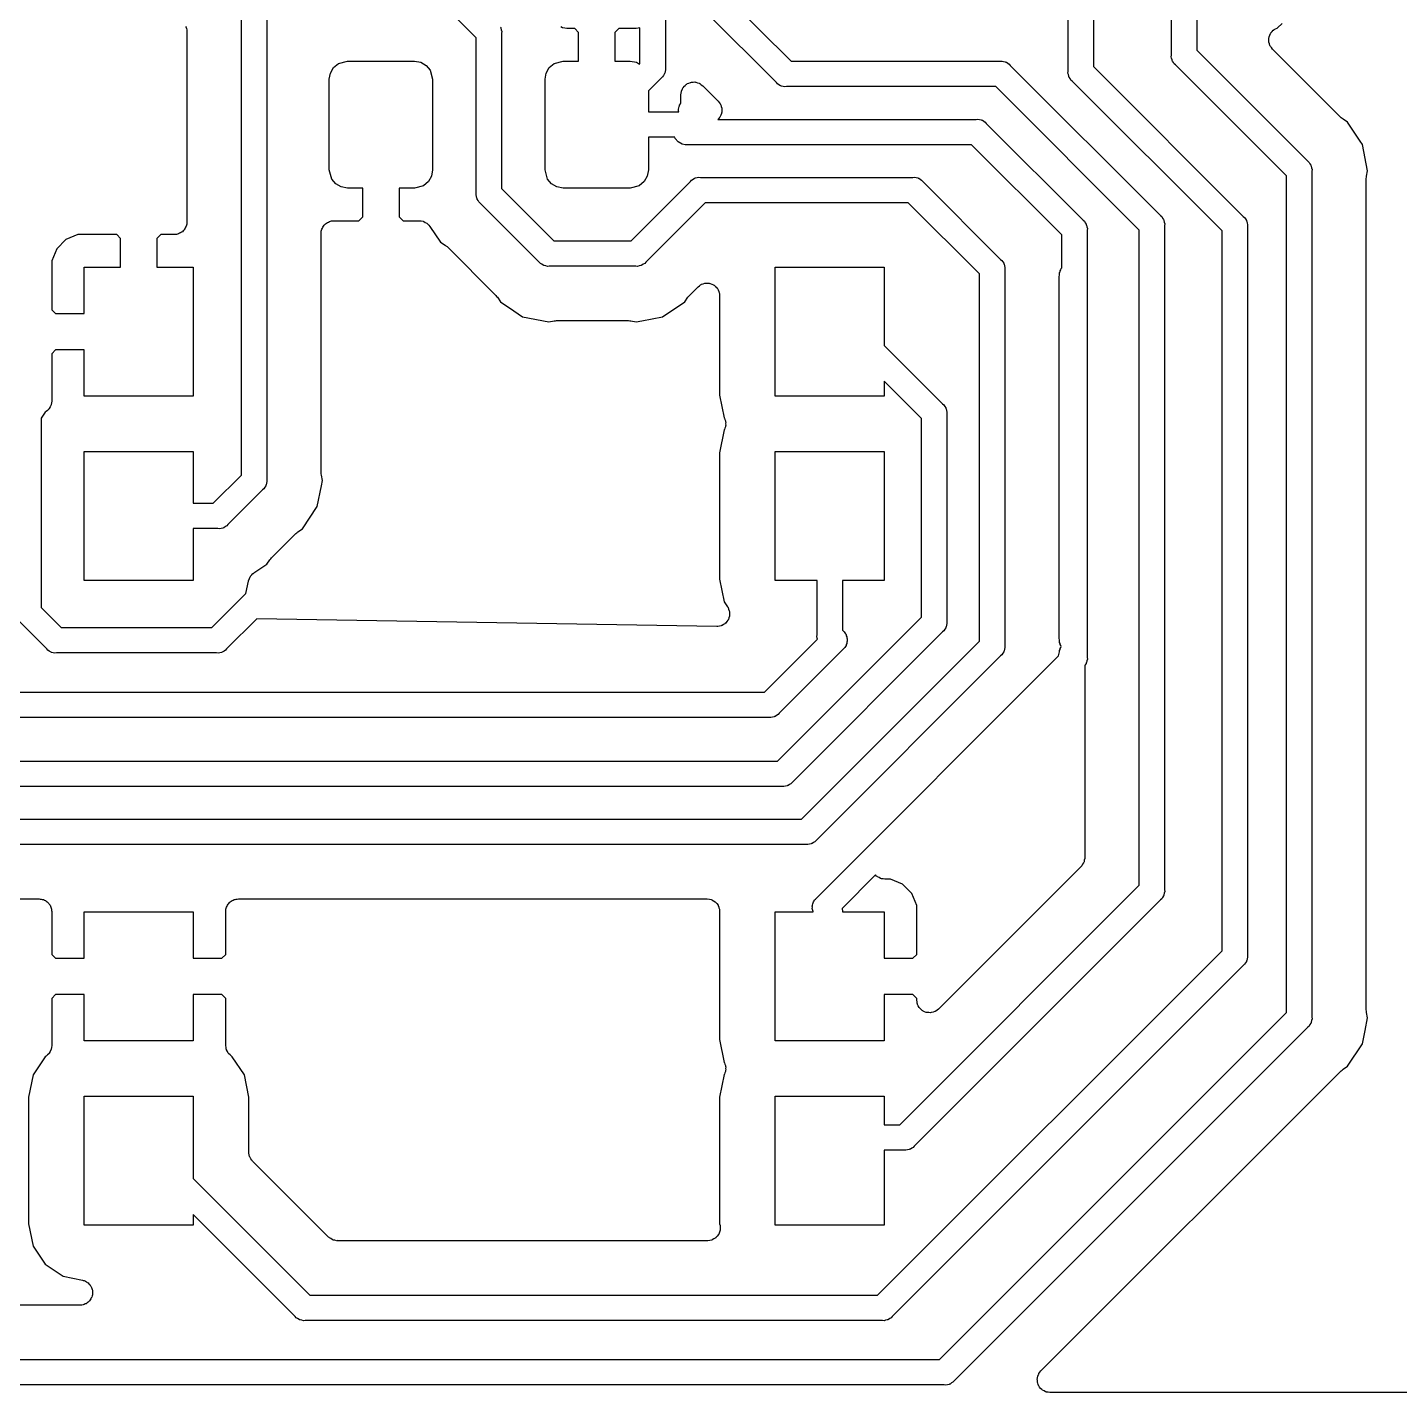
# Model space of a CAD drawing. Extents: x 82 to 161, y -171 to -33.
# Drawn here: x 113.27 to 132.19, y -171.28 to -152.46 of the extents above; entities that cross this region are included whole.
import ezdxf

# ---------------------------------------------------------------- set-up
doc = ezdxf.new("R2010")
doc.units = 0
doc.header["$MEASUREMENT"] = 0
doc.layers.add('BLACK', color=7, linetype='CONTINUOUS')

msp = doc.modelspace()

# ---------------------------------------------------------------- linework, layer by layer
at = {"layer": 'BLACK', "linetype": 'CONTINUOUS'}
for p, q in [((129.048, -152.837), (129.047, -149.805)), ((129.398, -149.741), (129.398, -152.772)), ((119.459, -152.599), (117.865, -151.005)), ((122.068, -150.994), (122.068, -153.018)), ((122.92, -152.042), (123.802, -152.923)), ((127.623, -153.062), (127.624, -152.12)), ((127.973, -152.005), (127.973, -152.997)), ((116.221, -157.719), (116.221, -152.281)), ((123.6, -153.217), (122.627, -152.244)), ((115.452, -152.445), (115.46, -152.458)), ((115.46, -152.458), (115.463, -152.473)), ((115.463, -152.473), (115.468, -152.488)), ((115.468, -152.488), (115.468, -152.503)), ((115.468, -152.503), (115.471, -152.518)), ((115.471, -152.518), (115.471, -155.139)), ((116.57, -152.345), (116.57, -158.697)), ((119.795, -152.452), (119.797, -152.459)), ((119.797, -152.459), (119.801, -152.466)), ((119.801, -152.466), (119.805, -152.489)), ((119.805, -152.489), (119.811, -152.512)), ((119.811, -152.512), (119.809, -152.535)), ((120.65, -152.461), (120.625, -152.447)), ((120.652, -152.462), (120.65, -152.461)), ((120.654, -152.463), (120.652, -152.462)), ((120.682, -152.467), (120.654, -152.463)), ((120.71, -152.472), (120.682, -152.467)), ((120.818, -152.472), (120.71, -152.472)), ((120.871, -152.526), (120.818, -152.472)), ((121.425, -152.472), (121.371, -152.526)), ((121.66, -152.472), (121.425, -152.472)), ((121.662, -152.472), (121.66, -152.472)), ((121.664, -152.472), (121.662, -152.472)), ((121.692, -152.466), (121.664, -152.472)), ((121.718, -152.462), (121.692, -152.466)), ((121.718, -152.953), (121.718, -152.462)), ((130.42, -152.53), (130.436, -152.513)), ((130.436, -152.513), (130.451, -152.496)), ((130.451, -152.496), (130.458, -152.492)), ((130.458, -152.492), (130.463, -152.487)), ((130.463, -152.487), (130.484, -152.477)), ((130.484, -152.477), (130.504, -152.466)), ((130.504, -152.466), (130.51, -152.464)), ((130.51, -152.464), (130.573, -152.401)), ((119.459, -154.742), (119.459, -152.599)), ((119.809, -152.535), (119.809, -154.677)), ((120.871, -152.922), (120.871, -152.526)), ((121.371, -152.526), (121.371, -152.922)), ((130.389, -152.645), (130.391, -152.622)), ((130.391, -152.653), (130.389, -152.645)), ((130.391, -152.6), (130.394, -152.592)), ((130.391, -152.622), (130.391, -152.6)), ((130.391, -152.66), (130.391, -152.653)), ((130.399, -152.682), (130.391, -152.66)), ((130.394, -152.592), (130.395, -152.585)), ((130.395, -152.585), (130.404, -152.564)), ((130.405, -152.704), (130.399, -152.682)), ((130.404, -152.564), (130.412, -152.542)), ((130.409, -152.71), (130.405, -152.704)), ((130.412, -152.718), (130.409, -152.71)), ((130.412, -152.542), (130.417, -152.537)), ((130.417, -152.537), (130.42, -152.53)), ((129.045, -152.86), (129.048, -152.837)), ((129.051, -152.882), (129.045, -152.86)), ((129.056, -152.905), (129.051, -152.882)), ((129.398, -152.772), (130.928, -154.303)), ((130.427, -152.735), (130.412, -152.718)), ((130.44, -152.754), (130.427, -152.735)), ((131.387, -153.701), (130.44, -152.754)), ((117.434, -153.172), (117.449, -153.086)), ((117.449, -153.086), (117.492, -153.011)), ((117.492, -153.011), (117.559, -152.955)), ((117.559, -152.955), (117.684, -152.922)), ((117.684, -152.922), (118.609, -152.922)), ((118.609, -152.922), (118.695, -152.937)), ((118.695, -152.937), (118.77, -152.98)), ((118.77, -152.98), (118.826, -153.047)), ((118.826, -153.047), (118.859, -153.172)), ((120.409, -153.172), (120.424, -153.086)), ((120.424, -153.086), (120.467, -153.011)), ((120.467, -153.011), (120.534, -152.955)), ((120.534, -152.955), (120.659, -152.922)), ((120.659, -152.922), (120.871, -152.922)), ((121.371, -152.922), (121.584, -152.922)), ((121.584, -152.922), (121.67, -152.937)), ((121.67, -152.937), (121.71, -152.961)), ((121.71, -152.961), (121.718, -152.953)), ((122.06, -153.086), (122.056, -153.093)), ((122.064, -153.064), (122.06, -153.086)), ((122.07, -153.041), (122.064, -153.064)), ((122.068, -153.018), (122.07, -153.041)), ((123.802, -152.923), (126.689, -152.923)), ((126.689, -152.923), (126.712, -152.921)), ((126.712, -152.921), (126.734, -152.927)), ((126.734, -152.927), (126.757, -152.932)), ((126.757, -152.932), (126.764, -152.935)), ((126.764, -152.935), (126.771, -152.937)), ((126.771, -152.937), (126.79, -152.951)), ((126.79, -152.951), (126.81, -152.962)), ((126.81, -152.962), (126.825, -152.98)), ((126.825, -152.98), (128.896, -155.051)), ((127.621, -153.085), (127.623, -153.062)), ((127.627, -153.107), (127.621, -153.085)), ((127.973, -152.997), (130.039, -155.063)), ((129.059, -152.912), (129.056, -152.905)), ((129.061, -152.92), (129.059, -152.912)), ((129.075, -152.939), (129.061, -152.92)), ((129.086, -152.959), (129.075, -152.939)), ((129.104, -152.974), (129.086, -152.959)), ((130.635, -154.504), (129.104, -152.974)), ((117.434, -154.422), (117.434, -153.172)), ((118.859, -153.172), (118.859, -154.422)), ((120.409, -154.422), (120.409, -153.172)), ((122.011, -153.155), (121.834, -153.332)), ((122.029, -153.14), (122.011, -153.155)), ((122.041, -153.12), (122.029, -153.14)), ((122.054, -153.101), (122.041, -153.12)), ((122.056, -153.093), (122.054, -153.101)), ((122.316, -153.283), (122.321, -153.278)), ((122.321, -153.278), (122.325, -153.271)), ((122.325, -153.271), (122.342, -153.256)), ((122.342, -153.256), (122.359, -153.24)), ((122.359, -153.24), (122.366, -153.237)), ((122.366, -153.237), (122.371, -153.232)), ((122.371, -153.232), (122.393, -153.224)), ((122.393, -153.224), (122.414, -153.215)), ((122.414, -153.215), (122.421, -153.214)), ((122.421, -153.214), (122.429, -153.211)), ((122.429, -153.211), (122.451, -153.211)), ((122.451, -153.211), (122.474, -153.209)), ((122.474, -153.209), (122.482, -153.211)), ((122.482, -153.211), (122.489, -153.211)), ((122.489, -153.211), (122.511, -153.219)), ((122.511, -153.219), (122.533, -153.225)), ((122.533, -153.225), (122.539, -153.229)), ((122.539, -153.229), (122.546, -153.232)), ((122.546, -153.232), (122.564, -153.247)), ((122.564, -153.247), (122.583, -153.26)), ((122.583, -153.26), (122.798, -153.475)), ((123.615, -153.235), (123.6, -153.217)), ((123.635, -153.246), (123.615, -153.235)), ((123.654, -153.26), (123.635, -153.246)), ((123.662, -153.262), (123.654, -153.26)), ((123.669, -153.265), (123.662, -153.262)), ((123.692, -153.27), (123.669, -153.265)), ((123.714, -153.276), (123.692, -153.27)), ((123.737, -153.273), (123.714, -153.276)), ((126.624, -153.273), (123.737, -153.273)), ((128.603, -155.253), (126.624, -153.273)), ((127.632, -153.13), (127.627, -153.107)), ((127.635, -153.137), (127.632, -153.13)), ((127.637, -153.144), (127.635, -153.137)), ((127.651, -153.163), (127.637, -153.144)), ((127.662, -153.184), (127.651, -153.163)), ((127.68, -153.198), (127.662, -153.184)), ((129.746, -155.264), (127.68, -153.198)), ((121.834, -153.332), (121.834, -153.622)), ((122.284, -153.384), (122.288, -153.361)), ((122.284, -153.497), (122.284, -153.384)), ((122.288, -153.361), (122.29, -153.338)), ((122.29, -153.338), (122.293, -153.331)), ((122.293, -153.331), (122.295, -153.324)), ((122.295, -153.324), (122.306, -153.304)), ((122.306, -153.304), (122.316, -153.283)), ((121.834, -153.622), (122.252, -153.622)), ((122.249, -153.586), (122.255, -153.566)), ((122.25, -153.595), (122.249, -153.586)), ((122.249, -153.605), (122.25, -153.595)), ((122.252, -153.622), (122.249, -153.605)), ((122.255, -153.566), (122.258, -153.545)), ((122.258, -153.545), (122.263, -153.536)), ((122.263, -153.536), (122.265, -153.527)), ((122.265, -153.527), (122.277, -153.51)), ((122.277, -153.51), (122.284, -153.497)), ((122.798, -153.475), (122.811, -153.494)), ((122.811, -153.494), (122.825, -153.511)), ((122.825, -153.511), (122.828, -153.518)), ((122.828, -153.518), (122.832, -153.525)), ((122.832, -153.525), (122.838, -153.547)), ((122.843, -153.644), (122.833, -153.665)), ((122.838, -153.547), (122.846, -153.568)), ((122.844, -153.636), (122.843, -153.644)), ((122.846, -153.629), (122.844, -153.636)), ((122.846, -153.568), (122.846, -153.576)), ((122.846, -153.576), (122.848, -153.583)), ((122.848, -153.583), (122.846, -153.606)), ((122.846, -153.606), (122.846, -153.629)), ((122.801, -153.715), (122.794, -153.724)), ((122.794, -153.724), (126.357, -153.724)), ((122.817, -153.699), (122.801, -153.715)), ((122.82, -153.692), (122.817, -153.699)), ((122.825, -153.686), (122.82, -153.692)), ((122.833, -153.665), (122.825, -153.686)), ((126.357, -153.724), (126.38, -153.721)), ((126.38, -153.721), (126.403, -153.727)), ((126.403, -153.727), (126.426, -153.732)), ((126.426, -153.732), (126.432, -153.735)), ((126.432, -153.735), (126.44, -153.737)), ((126.44, -153.737), (126.459, -153.751)), ((126.459, -153.751), (126.479, -153.762)), ((126.479, -153.762), (126.494, -153.78)), ((126.494, -153.78), (127.829, -155.115)), ((131.402, -153.711), (131.387, -153.701)), ((131.414, -153.723), (131.402, -153.711)), ((131.477, -153.765), (131.414, -153.723)), ((131.65, -154.024), (131.477, -153.765)), ((122.199, -153.972), (121.834, -153.972)), ((121.834, -153.972), (121.834, -154.422)), ((122.205, -153.987), (122.199, -153.972)), ((122.244, -154.035), (122.205, -153.987)), ((122.298, -154.065), (122.244, -154.035)), ((131.681, -154.071), (131.65, -154.024)), ((122.343, -154.074), (122.298, -154.065)), ((122.532, -154.074), (122.343, -154.074)), ((122.54, -154.076), (122.532, -154.074)), ((122.563, -154.074), (122.54, -154.076)), ((126.292, -154.074), (122.563, -154.074)), ((127.536, -155.317), (126.292, -154.074)), ((131.753, -154.432), (131.681, -154.071)), ((130.928, -154.303), (130.946, -154.318)), ((130.946, -154.318), (130.958, -154.338)), ((130.958, -154.338), (130.971, -154.357)), ((130.971, -154.357), (130.973, -154.364)), ((130.973, -154.364), (130.977, -154.371)), ((130.977, -154.371), (130.981, -154.394)), ((130.981, -154.394), (130.987, -154.417)), ((117.467, -154.547), (117.434, -154.422)), ((117.523, -154.614), (117.467, -154.547)), ((118.801, -154.583), (118.734, -154.639)), ((118.844, -154.508), (118.801, -154.583)), ((118.859, -154.422), (118.844, -154.508)), ((120.442, -154.547), (120.409, -154.422)), ((120.498, -154.614), (120.442, -154.547)), ((121.596, -155.4), (122.416, -154.58)), ((121.776, -154.583), (121.709, -154.639)), ((121.819, -154.508), (121.776, -154.583)), ((121.834, -154.422), (121.819, -154.508)), ((122.416, -154.58), (122.431, -154.562)), ((122.431, -154.562), (122.451, -154.551)), ((122.451, -154.551), (122.47, -154.537)), ((122.47, -154.537), (122.477, -154.535)), ((122.477, -154.535), (122.484, -154.532)), ((122.484, -154.532), (122.507, -154.528)), ((122.507, -154.528), (122.529, -154.522)), ((122.529, -154.522), (122.553, -154.524)), ((122.553, -154.524), (125.481, -154.524)), ((125.481, -154.524), (125.504, -154.522)), ((125.504, -154.522), (125.526, -154.528)), ((125.526, -154.528), (125.549, -154.532)), ((125.549, -154.532), (125.556, -154.535)), ((125.556, -154.535), (125.564, -154.537)), ((125.564, -154.537), (125.583, -154.551)), ((125.583, -154.551), (125.603, -154.562)), ((125.603, -154.562), (125.618, -154.58)), ((125.618, -154.58), (126.692, -155.655)), ((130.635, -166.044), (130.635, -154.504)), ((130.987, -154.417), (130.985, -154.44)), ((130.985, -154.44), (130.985, -166.108)), ((131.735, -154.54), (131.738, -154.523)), ((131.735, -166.008), (131.735, -154.54)), ((131.738, -154.506), (131.753, -154.432)), ((131.738, -154.523), (131.738, -154.506)), ((117.598, -154.657), (117.523, -154.614)), ((117.684, -154.672), (117.598, -154.657)), ((117.896, -154.672), (117.684, -154.672)), ((117.896, -155.068), (117.896, -154.672)), ((118.609, -154.672), (118.396, -154.672)), ((118.396, -154.672), (118.396, -155.068)), ((118.734, -154.639), (118.609, -154.672)), ((119.457, -154.765), (119.459, -154.742)), ((119.463, -154.787), (119.457, -154.765)), ((119.467, -154.81), (119.463, -154.787)), ((119.809, -154.677), (120.532, -155.4)), ((120.573, -154.657), (120.498, -154.614)), ((120.659, -154.672), (120.573, -154.657)), ((121.584, -154.672), (120.659, -154.672)), ((121.709, -154.639), (121.584, -154.672)), ((119.471, -154.817), (119.467, -154.81)), ((119.473, -154.825), (119.471, -154.817)), ((119.486, -154.844), (119.473, -154.825)), ((119.498, -154.864), (119.486, -154.844)), ((119.516, -154.879), (119.498, -154.864)), ((120.33, -155.693), (119.516, -154.879)), ((122.617, -154.874), (121.798, -155.693)), ((125.416, -154.874), (122.617, -154.874)), ((126.399, -155.856), (125.416, -154.874)), ((115.468, -155.17), (115.463, -155.184)), ((115.471, -155.139), (115.468, -155.155)), ((115.468, -155.155), (115.468, -155.17)), ((117.373, -155.175), (117.383, -155.163)), ((117.383, -155.163), (117.396, -155.155)), ((117.396, -155.155), (117.408, -155.145)), ((117.408, -155.145), (117.422, -155.14)), ((117.422, -155.14), (117.436, -155.133)), ((117.436, -155.133), (117.451, -155.13)), ((117.451, -155.13), (117.465, -155.125)), ((117.465, -155.125), (117.48, -155.125)), ((117.48, -155.125), (117.495, -155.122)), ((117.495, -155.122), (117.843, -155.122)), ((117.843, -155.122), (117.896, -155.068)), ((118.396, -155.068), (118.45, -155.122)), ((118.45, -155.122), (118.677, -155.122)), ((118.677, -155.122), (118.701, -155.126)), ((118.701, -155.126), (118.726, -155.129)), ((118.726, -155.129), (118.731, -155.132)), ((118.731, -155.132), (118.737, -155.133)), ((118.737, -155.133), (118.758, -155.145)), ((118.758, -155.145), (118.78, -155.156)), ((118.78, -155.156), (118.784, -155.16)), ((118.784, -155.16), (118.789, -155.163)), ((118.789, -155.163), (118.805, -155.182)), ((127.829, -155.115), (127.847, -155.13)), ((127.847, -155.13), (127.859, -155.151)), ((127.859, -155.151), (127.872, -155.17)), ((127.872, -155.17), (127.874, -155.177)), ((128.896, -155.051), (128.914, -155.066)), ((128.914, -155.066), (128.926, -155.086)), ((128.926, -155.086), (128.939, -155.105)), ((128.939, -155.105), (128.941, -155.113)), ((128.941, -155.113), (128.945, -155.119)), ((128.945, -155.119), (128.949, -155.142)), ((128.949, -155.142), (128.955, -155.165)), ((128.955, -155.165), (128.953, -155.188)), ((130.039, -155.063), (130.057, -155.078)), ((130.057, -155.078), (130.069, -155.098)), ((130.069, -155.098), (130.082, -155.117)), ((130.082, -155.117), (130.084, -155.124)), ((130.084, -155.124), (130.088, -155.131)), ((130.088, -155.131), (130.092, -155.154)), ((130.092, -155.154), (130.098, -155.176)), ((113.966, -155.314), (113.801, -155.383)), ((114.502, -155.314), (113.966, -155.314)), ((114.555, -155.368), (114.502, -155.314)), ((115.109, -155.314), (115.055, -155.368)), ((115.296, -155.314), (115.109, -155.314)), ((115.311, -155.312), (115.296, -155.314)), ((115.326, -155.312), (115.311, -155.312)), ((115.34, -155.307), (115.326, -155.312)), ((115.355, -155.304), (115.34, -155.307)), ((115.369, -155.296), (115.355, -155.304)), ((115.383, -155.291), (115.369, -155.296)), ((115.395, -155.281), (115.383, -155.291)), ((115.408, -155.274), (115.395, -155.281)), ((115.418, -155.262), (115.408, -155.274)), ((115.43, -155.252), (115.418, -155.262)), ((115.437, -155.239), (115.43, -155.252)), ((115.447, -155.227), (115.437, -155.239)), ((115.452, -155.213), (115.447, -155.227)), ((115.46, -155.199), (115.452, -155.213)), ((115.463, -155.184), (115.46, -155.199)), ((117.32, -155.297), (117.323, -155.282)), ((117.32, -158.596), (117.32, -155.297)), ((117.323, -155.267), (117.328, -155.252)), ((117.323, -155.282), (117.323, -155.267)), ((117.328, -155.252), (117.331, -155.237)), ((117.331, -155.237), (117.339, -155.224)), ((117.339, -155.224), (117.344, -155.209)), ((117.344, -155.209), (117.354, -155.198)), ((117.354, -155.198), (117.361, -155.185)), ((117.361, -155.185), (117.373, -155.175)), ((118.805, -155.182), (118.822, -155.2)), ((118.822, -155.2), (118.967, -155.416)), ((127.536, -155.773), (127.536, -155.317)), ((127.874, -155.177), (127.878, -155.184)), ((127.878, -155.184), (127.882, -155.207)), ((127.882, -155.207), (127.888, -155.229)), ((127.888, -155.229), (127.886, -155.252)), ((127.886, -155.252), (127.886, -161.145)), ((128.603, -164.289), (128.603, -155.253)), ((128.953, -155.188), (128.953, -164.353)), ((129.746, -165.192), (129.746, -155.264)), ((130.098, -155.176), (130.096, -155.199)), ((130.096, -155.199), (130.096, -165.256)), ((113.674, -155.51), (113.605, -155.675)), ((113.801, -155.383), (113.674, -155.51)), ((114.555, -155.764), (114.555, -155.368)), ((115.055, -155.368), (115.055, -155.764)), ((118.967, -155.416), (119.03, -155.458)), ((119.03, -155.458), (119.042, -155.47)), ((119.042, -155.47), (119.057, -155.48)), ((119.057, -155.48), (119.729, -156.152)), ((120.532, -155.4), (121.596, -155.4)), ((113.605, -155.675), (113.605, -156.351)), ((120.345, -155.711), (120.33, -155.693)), ((120.365, -155.723), (120.345, -155.711)), ((120.384, -155.736), (120.365, -155.723)), ((120.392, -155.738), (120.384, -155.736)), ((120.399, -155.742), (120.392, -155.738)), ((121.736, -155.738), (121.729, -155.742)), ((121.744, -155.736), (121.736, -155.738)), ((121.763, -155.723), (121.744, -155.736)), ((121.783, -155.711), (121.763, -155.723)), ((121.798, -155.693), (121.783, -155.711)), ((126.692, -155.655), (126.71, -155.67)), ((126.71, -155.67), (126.722, -155.69)), ((126.722, -155.69), (126.735, -155.709)), ((126.735, -155.709), (126.737, -155.716)), ((126.737, -155.716), (126.741, -155.723)), ((126.741, -155.723), (126.745, -155.746)), ((114.055, -156.404), (114.055, -155.764)), ((114.055, -155.764), (114.555, -155.764)), ((115.055, -155.764), (115.555, -155.764)), ((115.555, -155.764), (115.555, -157.544)), ((120.422, -155.746), (120.399, -155.742)), ((120.444, -155.752), (120.422, -155.746)), ((120.467, -155.75), (120.444, -155.752)), ((121.661, -155.75), (120.467, -155.75)), ((121.684, -155.752), (121.661, -155.75)), ((121.706, -155.746), (121.684, -155.752)), ((121.729, -155.742), (121.706, -155.746)), ((123.585, -157.544), (123.585, -155.764)), ((123.585, -155.764), (125.085, -155.764)), ((125.085, -155.764), (125.085, -156.842)), ((126.399, -160.922), (126.399, -155.856)), ((126.745, -155.746), (126.751, -155.769)), ((126.751, -155.769), (126.749, -155.792)), ((126.749, -155.792), (126.749, -160.987)), ((127.499, -155.892), (127.502, -155.875)), ((127.499, -160.886), (127.499, -155.892)), ((127.502, -155.858), (127.506, -155.838)), ((127.502, -155.875), (127.502, -155.858)), ((127.506, -155.838), (127.511, -155.826)), ((127.511, -155.826), (127.514, -155.812)), ((127.514, -155.812), (127.522, -155.798)), ((127.522, -155.798), (127.528, -155.782)), ((127.528, -155.782), (127.536, -155.773)), ((122.399, -156.152), (122.519, -156.033)), ((122.519, -156.033), (122.537, -156.02)), ((122.537, -156.02), (122.555, -156.005)), ((122.555, -156.005), (122.562, -156.003)), ((122.562, -156.003), (122.568, -155.998)), ((122.568, -155.998), (122.591, -155.992)), ((122.591, -155.992), (122.612, -155.984)), ((122.612, -155.984), (122.62, -155.984)), ((122.62, -155.984), (122.627, -155.982)), ((122.627, -155.982), (122.65, -155.984)), ((122.65, -155.984), (122.673, -155.984)), ((122.673, -155.984), (122.68, -155.987)), ((122.68, -155.987), (122.688, -155.988)), ((122.688, -155.988), (122.708, -155.997)), ((122.708, -155.997), (122.73, -156.005)), ((122.73, -156.005), (122.736, -156.01)), ((122.736, -156.01), (122.743, -156.013)), ((122.743, -156.013), (122.759, -156.03)), ((122.759, -156.03), (122.776, -156.044)), ((122.776, -156.044), (122.78, -156.051)), ((122.78, -156.051), (122.786, -156.056)), ((122.786, -156.056), (122.795, -156.077)), ((122.795, -156.077), (122.807, -156.097)), ((122.807, -156.097), (122.808, -156.104)), ((122.808, -156.104), (122.811, -156.111)), ((122.811, -156.111), (122.813, -156.134)), ((119.729, -156.152), (119.739, -156.167)), ((119.739, -156.167), (119.751, -156.179)), ((119.751, -156.179), (119.793, -156.242)), ((119.793, -156.242), (119.979, -156.367)), ((122.029, -156.446), (122.335, -156.242)), ((122.335, -156.242), (122.377, -156.179)), ((122.377, -156.179), (122.389, -156.167)), ((122.389, -156.167), (122.399, -156.152)), ((122.813, -156.134), (122.817, -156.157)), ((122.817, -156.157), (122.817, -157.527)), ((113.605, -156.351), (113.659, -156.404)), ((113.659, -156.404), (114.055, -156.404)), ((119.979, -156.367), (119.979, -156.367)), ((119.979, -156.367), (120.099, -156.446)), ((120.099, -156.446), (120.459, -156.518)), ((121.743, -156.503), (122.029, -156.446)), ((120.459, -156.518), (120.534, -156.503)), ((120.534, -156.503), (120.551, -156.503)), ((120.551, -156.503), (120.568, -156.5)), ((120.568, -156.5), (121.56, -156.5)), ((121.56, -156.5), (121.577, -156.503)), ((121.577, -156.503), (121.594, -156.503)), ((121.594, -156.503), (121.668, -156.518)), ((121.668, -156.518), (121.743, -156.503)), ((125.085, -156.842), (125.892, -157.649)), ((113.659, -156.904), (113.605, -156.958)), ((113.605, -156.958), (113.605, -157.61)), ((114.055, -156.904), (113.659, -156.904)), ((114.055, -157.544), (114.055, -156.904)), ((125.599, -157.85), (125.085, -157.337)), ((125.085, -157.337), (125.085, -157.544)), ((113.605, -157.61), (113.601, -157.634)), ((115.555, -157.544), (114.055, -157.544)), ((122.817, -157.527), (122.88, -157.842)), ((125.085, -157.544), (123.585, -157.544)), ((113.515, -157.764), (113.459, -157.847)), ((113.528, -157.755), (113.515, -157.764)), ((113.546, -157.738), (113.528, -157.755)), ((113.565, -157.722), (113.546, -157.738)), ((113.567, -157.717), (113.565, -157.722)), ((113.572, -157.713), (113.567, -157.717)), ((113.583, -157.691), (113.572, -157.713)), ((113.595, -157.669), (113.583, -157.691)), ((113.596, -157.664), (113.595, -157.669)), ((113.599, -157.659), (113.596, -157.664)), ((113.601, -157.634), (113.599, -157.659)), ((116.221, -157.958), (116.221, -157.719)), ((116.221, -157.719), (116.221, -157.719)), ((125.892, -157.649), (125.91, -157.664)), ((125.91, -157.664), (125.922, -157.684)), ((125.922, -157.684), (125.935, -157.703)), ((125.935, -157.703), (125.937, -157.71)), ((125.937, -157.71), (125.941, -157.717)), ((125.941, -157.717), (125.945, -157.74)), ((125.945, -157.74), (125.951, -157.763)), ((125.951, -157.763), (125.949, -157.786)), ((125.949, -157.786), (125.949, -160.655)), ((113.459, -157.847), (113.459, -160.456)), ((116.221, -158.632), (116.221, -157.958)), ((116.221, -157.958), (116.221, -157.958)), ((122.88, -158.007), (122.817, -158.322)), ((122.88, -157.842), (122.884, -157.847)), ((122.884, -158.002), (122.88, -158.007)), ((122.884, -157.847), (122.889, -157.865)), ((122.889, -157.984), (122.884, -158.002)), ((122.889, -157.865), (122.897, -157.883)), ((122.897, -157.966), (122.889, -157.984)), ((122.897, -157.883), (122.898, -157.894)), ((122.898, -157.955), (122.897, -157.966)), ((122.898, -157.894), (122.901, -157.905)), ((122.901, -157.944), (122.898, -157.955)), ((122.901, -157.905), (122.9, -157.924)), ((122.9, -157.924), (122.901, -157.944)), ((125.599, -160.59), (125.599, -157.85)), ((114.055, -160.084), (114.055, -158.304)), ((114.055, -158.304), (115.555, -158.304)), ((115.555, -158.304), (115.555, -159.019)), ((122.817, -158.322), (122.817, -160.067)), ((123.585, -160.084), (123.585, -158.304)), ((123.585, -158.304), (125.085, -158.304)), ((125.085, -158.304), (125.085, -160.084)), ((115.833, -159.019), (116.221, -158.632)), ((116.562, -158.765), (116.559, -158.772)), ((116.567, -158.742), (116.562, -158.765)), ((116.573, -158.72), (116.567, -158.742)), ((116.57, -158.697), (116.573, -158.72)), ((117.323, -158.613), (117.32, -158.596)), ((117.324, -158.63), (117.323, -158.613)), ((117.339, -158.705), (117.324, -158.63)), ((117.324, -158.779), (117.339, -158.705)), ((116.514, -158.834), (116.035, -159.313)), ((116.532, -158.819), (116.514, -158.834)), ((116.543, -158.799), (116.532, -158.819)), ((116.557, -158.78), (116.543, -158.799)), ((116.559, -158.772), (116.557, -158.78)), ((117.267, -159.065), (117.324, -158.779)), ((117.324, -158.779), (117.324, -158.779)), ((115.555, -159.019), (115.833, -159.019)), ((117.062, -159.371), (117.267, -159.065)), ((116.02, -159.331), (116, -159.342)), ((116.035, -159.313), (116.02, -159.331)), ((115.898, -159.369), (115.555, -159.369)), ((115.555, -159.369), (115.555, -160.084)), ((115.921, -159.372), (115.898, -159.369)), ((115.943, -159.366), (115.921, -159.372)), ((115.966, -159.361), (115.943, -159.366)), ((115.973, -159.358), (115.966, -159.361)), ((115.981, -159.356), (115.973, -159.358)), ((116, -159.342), (115.981, -159.356)), ((116.636, -159.772), (116.973, -159.435)), ((116.973, -159.435), (116.987, -159.425)), ((116.987, -159.425), (116.999, -159.413)), ((116.999, -159.413), (117.062, -159.371)), ((116.393, -159.981), (116.572, -159.861)), ((116.572, -159.861), (116.614, -159.798)), ((116.614, -159.798), (116.626, -159.786)), ((116.626, -159.786), (116.636, -159.772)), ((115.555, -160.084), (114.055, -160.084)), ((116.319, -160.093), (116.321, -160.085)), ((116.321, -160.085), (116.322, -160.078)), ((116.322, -160.078), (116.332, -160.057)), ((116.332, -160.057), (116.341, -160.036)), ((116.341, -160.036), (116.346, -160.03)), ((116.346, -160.03), (116.349, -160.023)), ((116.349, -160.023), (116.366, -160.007)), ((116.366, -160.007), (116.381, -159.99)), ((116.381, -159.99), (116.387, -159.987)), ((116.387, -159.987), (116.393, -159.981)), ((122.817, -160.067), (122.879, -160.377)), ((124.161, -160.084), (123.585, -160.084)), ((124.161, -160.835), (124.161, -160.084)), ((125.085, -160.084), (124.51, -160.084)), ((124.51, -160.084), (124.51, -160.771)), ((115.815, -160.734), (116.284, -160.265)), ((116.284, -160.265), (116.319, -160.093)), ((113.459, -160.456), (113.737, -160.734)), ((122.879, -160.377), (122.926, -160.447)), ((122.926, -160.447), (122.929, -160.454)), ((122.929, -160.454), (122.933, -160.459)), ((122.933, -160.459), (122.941, -160.481)), ((113.536, -161.027), (113.166, -160.657)), ((116.432, -160.612), (116.017, -161.027)), ((122.777, -160.719), (116.432, -160.612)), ((122.915, -160.652), (122.901, -160.671)), ((122.93, -160.634), (122.915, -160.652)), ((122.933, -160.627), (122.93, -160.634)), ((122.937, -160.622), (122.933, -160.627)), ((122.944, -160.599), (122.937, -160.622)), ((122.941, -160.481), (122.95, -160.503)), ((122.952, -160.577), (122.944, -160.599)), ((122.95, -160.503), (122.951, -160.51)), ((122.951, -160.51), (122.953, -160.517)), ((122.954, -160.563), (122.952, -160.57)), ((122.952, -160.57), (122.952, -160.577)), ((122.953, -160.517), (122.953, -160.54)), ((122.953, -160.54), (122.954, -160.563)), ((123.614, -162.576), (125.599, -160.59)), ((125.949, -160.655), (125.951, -160.678)), ((113.737, -160.734), (115.815, -160.734)), ((122.784, -160.718), (122.777, -160.719)), ((122.792, -160.719), (122.784, -160.718)), ((122.814, -160.713), (122.792, -160.719)), ((122.837, -160.71), (122.814, -160.713)), ((122.844, -160.706), (122.837, -160.71)), ((122.851, -160.704), (122.844, -160.706)), ((122.87, -160.691), (122.851, -160.704)), ((122.89, -160.68), (122.87, -160.691)), ((122.895, -160.675), (122.89, -160.68)), ((122.901, -160.671), (122.895, -160.675)), ((125.892, -160.792), (123.816, -162.869)), ((124.158, -160.858), (124.161, -160.835)), ((124.51, -160.771), (124.534, -160.794)), ((124.534, -160.794), (124.534, -160.794)), ((124.534, -160.794), (124.545, -160.805)), ((124.545, -160.805), (124.551, -160.819)), ((124.551, -160.819), (124.56, -160.831)), ((124.56, -160.831), (124.564, -160.846)), ((124.564, -160.846), (124.571, -160.861)), ((125.91, -160.777), (125.892, -160.792)), ((125.922, -160.757), (125.91, -160.777)), ((125.935, -160.738), (125.922, -160.757)), ((125.937, -160.73), (125.935, -160.738)), ((125.941, -160.724), (125.937, -160.73)), ((125.945, -160.701), (125.941, -160.724)), ((125.951, -160.678), (125.945, -160.701)), ((113.551, -161.045), (113.536, -161.027)), ((116.017, -161.027), (116.002, -161.045)), ((123.435, -161.623), (124.166, -160.892)), ((124.534, -161.019), (123.637, -161.916)), ((123.945, -163.376), (126.399, -160.922)), ((124.164, -160.881), (124.158, -160.858)), ((124.166, -160.892), (124.164, -160.881)), ((124.545, -161.008), (124.534, -161.019)), ((124.534, -161.019), (124.534, -161.019)), ((124.551, -160.994), (124.545, -161.008)), ((124.56, -160.982), (124.551, -160.994)), ((124.564, -160.967), (124.56, -160.982)), ((124.571, -160.952), (124.564, -160.967)), ((124.571, -160.861), (124.572, -160.876)), ((124.572, -160.937), (124.571, -160.952)), ((124.572, -160.876), (124.576, -160.891)), ((124.576, -160.922), (124.572, -160.937)), ((124.576, -160.891), (124.575, -160.907)), ((124.575, -160.907), (124.576, -160.922)), ((126.745, -161.032), (126.741, -161.055)), ((126.751, -161.01), (126.745, -161.032)), ((126.749, -160.987), (126.751, -161.01)), ((127.502, -160.903), (127.499, -160.886)), ((127.502, -160.92), (127.502, -160.903)), ((127.506, -160.94), (127.502, -160.92)), ((127.511, -160.953), (127.506, -160.94)), ((127.506, -161.048), (127.511, -161.036)), ((127.514, -160.966), (127.511, -160.953)), ((127.511, -161.036), (127.514, -161.023)), ((127.522, -160.981), (127.514, -160.966)), ((127.514, -161.023), (127.522, -161.008)), ((127.527, -160.994), (127.522, -160.981)), ((127.522, -161.008), (127.527, -160.994)), ((113.571, -161.057), (113.551, -161.045)), ((113.59, -161.07), (113.571, -161.057)), ((113.597, -161.072), (113.59, -161.07)), ((113.604, -161.076), (113.597, -161.072)), ((113.627, -161.08), (113.604, -161.076)), ((113.65, -161.086), (113.627, -161.08)), ((113.673, -161.084), (113.65, -161.086)), ((115.88, -161.084), (113.673, -161.084)), ((115.903, -161.086), (115.88, -161.084)), ((115.925, -161.08), (115.903, -161.086)), ((115.948, -161.076), (115.925, -161.08)), ((115.955, -161.072), (115.948, -161.076)), ((115.963, -161.07), (115.955, -161.072)), ((115.982, -161.057), (115.963, -161.07)), ((116.002, -161.045), (115.982, -161.057)), ((124.137, -164.479), (127.491, -161.125)), ((126.692, -161.123), (124.147, -163.669)), ((126.71, -161.108), (126.692, -161.123)), ((126.722, -161.088), (126.71, -161.108)), ((126.735, -161.069), (126.722, -161.088)), ((126.737, -161.062), (126.735, -161.069)), ((126.741, -161.055), (126.737, -161.062)), ((127.491, -161.125), (127.502, -161.068)), ((127.502, -161.068), (127.506, -161.048)), ((127.502, -161.068), (127.502, -161.068)), ((127.502, -161.068), (127.502, -161.068)), ((127.872, -161.228), (127.859, -161.247)), ((127.874, -161.221), (127.872, -161.228)), ((127.878, -161.214), (127.874, -161.221)), ((127.882, -161.191), (127.878, -161.214)), ((127.888, -161.168), (127.882, -161.191)), ((127.886, -161.145), (127.888, -161.168)), ((127.859, -161.247), (127.853, -161.257)), ((127.853, -161.257), (127.853, -163.905)), ((107.87, -161.623), (123.435, -161.623)), ((123.5, -161.973), (107.806, -161.973)), ((123.523, -161.975), (123.5, -161.973)), ((123.545, -161.969), (123.523, -161.975)), ((123.568, -161.965), (123.545, -161.969)), ((123.575, -161.961), (123.568, -161.965)), ((123.583, -161.959), (123.575, -161.961)), ((123.602, -161.946), (123.583, -161.959)), ((123.622, -161.934), (123.602, -161.946)), ((123.637, -161.916), (123.622, -161.934)), ((106.323, -162.576), (123.614, -162.576)), ((123.679, -162.925), (106.258, -162.925)), ((123.702, -162.928), (123.679, -162.925)), ((123.724, -162.922), (123.702, -162.928)), ((123.747, -162.917), (123.724, -162.922)), ((123.754, -162.914), (123.747, -162.917)), ((123.761, -162.912), (123.754, -162.914)), ((123.78, -162.898), (123.761, -162.912)), ((123.801, -162.887), (123.78, -162.898)), ((123.816, -162.869), (123.801, -162.887)), ((104.123, -163.376), (123.945, -163.376)), ((124.132, -163.687), (124.112, -163.698)), ((124.147, -163.669), (124.132, -163.687)), ((124.01, -163.726), (104.058, -163.726)), ((124.033, -163.728), (124.01, -163.726)), ((124.056, -163.722), (124.033, -163.728)), ((124.079, -163.717), (124.056, -163.722)), ((124.085, -163.714), (124.079, -163.717)), ((124.093, -163.712), (124.085, -163.714)), ((124.112, -163.698), (124.093, -163.712)), ((127.802, -164.029), (125.834, -165.997)), ((127.806, -164.023), (127.802, -164.029)), ((127.812, -164.018), (127.806, -164.023)), ((127.823, -163.998), (127.812, -164.018)), ((127.837, -163.979), (127.823, -163.998)), ((127.839, -163.972), (127.837, -163.979)), ((127.842, -163.965), (127.839, -163.972)), ((127.846, -163.943), (127.842, -163.965)), ((127.852, -163.921), (127.846, -163.943)), ((127.853, -163.905), (127.852, -163.913)), ((127.852, -163.913), (127.852, -163.921)), ((124.966, -164.145), (124.505, -164.607)), ((124.967, -164.146), (124.966, -164.145)), ((124.982, -164.164), (124.967, -164.146)), ((124.989, -164.167), (124.982, -164.164)), ((124.994, -164.173), (124.989, -164.167)), ((125.015, -164.183), (124.994, -164.173)), ((125.035, -164.194), (125.015, -164.183)), ((125.042, -164.195), (125.035, -164.194)), ((125.049, -164.199), (125.042, -164.195)), ((125.072, -164.201), (125.049, -164.199)), ((125.094, -164.204), (125.072, -164.201)), ((125.175, -164.204), (125.094, -164.204)), ((125.34, -164.273), (125.175, -164.204)), ((125.3, -167.592), (128.603, -164.289)), ((125.467, -164.4), (125.34, -164.273)), ((125.535, -164.565), (125.467, -164.4)), ((128.939, -164.436), (128.926, -164.455)), ((128.941, -164.429), (128.939, -164.436)), ((128.945, -164.422), (128.941, -164.429)), ((128.949, -164.399), (128.945, -164.422)), ((128.955, -164.376), (128.949, -164.399)), ((128.953, -164.353), (128.955, -164.376)), ((104.159, -164.476), (113.43, -164.476)), ((113.43, -164.476), (113.446, -164.478)), ((113.446, -164.478), (113.461, -164.478)), ((113.461, -164.478), (113.475, -164.483)), ((113.475, -164.483), (113.49, -164.486)), ((113.49, -164.486), (113.504, -164.494)), ((113.504, -164.494), (113.518, -164.499)), ((113.518, -164.499), (113.53, -164.509)), ((113.53, -164.509), (113.543, -164.516)), ((113.543, -164.516), (113.553, -164.528)), ((113.553, -164.528), (113.565, -164.538)), ((113.565, -164.538), (113.572, -164.551)), ((113.572, -164.551), (113.582, -164.563)), ((113.582, -164.563), (113.587, -164.577)), ((113.587, -164.577), (113.595, -164.591)), ((113.595, -164.591), (113.598, -164.606)), ((113.598, -164.606), (113.603, -164.62)), ((113.603, -164.62), (113.603, -164.635)), ((116.008, -164.62), (116.013, -164.606)), ((116.008, -164.635), (116.008, -164.62)), ((116.013, -164.606), (116.016, -164.591)), ((116.016, -164.591), (116.024, -164.577)), ((116.024, -164.577), (116.029, -164.563)), ((116.029, -164.563), (116.039, -164.551)), ((116.039, -164.551), (116.046, -164.538)), ((116.046, -164.538), (116.058, -164.528)), ((116.058, -164.528), (116.068, -164.516)), ((116.068, -164.516), (116.081, -164.509)), ((116.081, -164.509), (116.093, -164.499)), ((116.093, -164.499), (116.107, -164.494)), ((116.107, -164.494), (116.121, -164.486)), ((116.121, -164.486), (116.136, -164.483)), ((116.136, -164.483), (116.15, -164.478)), ((116.15, -164.478), (116.165, -164.478)), ((116.165, -164.478), (116.18, -164.476)), ((116.18, -164.476), (122.643, -164.476)), ((122.643, -164.476), (122.645, -164.476)), ((122.645, -164.476), (122.647, -164.476)), ((122.647, -164.476), (122.675, -164.481)), ((122.675, -164.481), (122.703, -164.486)), ((122.703, -164.486), (122.705, -164.487)), ((122.705, -164.487), (122.707, -164.487)), ((122.707, -164.487), (122.731, -164.502)), ((122.731, -164.502), (122.756, -164.516)), ((122.756, -164.516), (122.757, -164.518)), ((122.757, -164.518), (122.759, -164.519)), ((122.759, -164.519), (122.776, -164.541)), ((122.776, -164.541), (122.795, -164.563)), ((122.795, -164.563), (122.795, -164.565)), ((122.795, -164.565), (122.797, -164.566)), ((122.797, -164.566), (122.805, -164.592)), ((122.805, -164.592), (122.807, -164.595)), ((122.807, -164.595), (122.807, -164.598)), ((122.807, -164.598), (122.816, -164.62)), ((122.816, -164.62), (122.816, -164.622)), ((122.816, -164.622), (122.816, -164.624)), ((122.816, -164.624), (122.816, -164.645)), ((124.095, -164.577), (124.099, -164.561)), ((124.096, -164.592), (124.095, -164.577)), ((124.095, -164.607), (124.096, -164.592)), ((124.099, -164.623), (124.095, -164.607)), ((124.099, -164.561), (124.1, -164.546)), ((124.1, -164.638), (124.099, -164.623)), ((124.1, -164.546), (124.107, -164.532)), ((124.107, -164.532), (124.111, -164.517)), ((124.111, -164.517), (124.12, -164.504)), ((124.12, -164.504), (124.126, -164.49)), ((124.126, -164.49), (124.137, -164.479)), ((124.137, -164.479), (124.137, -164.479)), ((124.505, -164.607), (124.507, -164.618)), ((124.507, -164.618), (124.513, -164.64)), ((128.896, -164.49), (125.501, -167.885)), ((125.535, -165.241), (125.535, -164.565)), ((128.914, -164.475), (128.896, -164.49)), ((128.926, -164.455), (128.914, -164.475)), ((113.603, -164.635), (113.605, -164.651)), ((113.605, -164.651), (113.605, -165.241)), ((114.055, -165.294), (114.055, -164.654)), ((114.055, -164.654), (115.555, -164.654)), ((115.555, -164.654), (115.555, -165.294)), ((116.005, -164.651), (116.008, -164.635)), ((116.005, -165.241), (116.005, -164.651)), ((122.816, -164.645), (122.817, -164.654)), ((122.817, -164.654), (122.817, -166.417)), ((123.585, -166.434), (123.585, -164.654)), ((123.585, -164.654), (124.108, -164.654)), ((124.107, -164.652), (124.1, -164.638)), ((124.108, -164.654), (124.107, -164.652)), ((124.513, -164.64), (124.511, -164.654)), ((124.511, -164.654), (125.085, -164.654)), ((125.085, -164.654), (125.085, -165.294)), ((124.996, -169.941), (129.746, -165.192)), ((113.605, -165.241), (113.659, -165.294)), ((113.659, -165.294), (114.055, -165.294)), ((115.555, -165.294), (115.952, -165.294)), ((115.952, -165.294), (116.005, -165.241)), ((125.085, -165.294), (125.482, -165.294)), ((125.482, -165.294), (125.535, -165.241)), ((130.057, -165.378), (130.039, -165.393)), ((130.069, -165.358), (130.057, -165.378)), ((130.082, -165.339), (130.069, -165.358)), ((130.084, -165.332), (130.082, -165.339)), ((130.088, -165.325), (130.084, -165.332)), ((130.092, -165.302), (130.088, -165.325)), ((130.098, -165.279), (130.092, -165.302)), ((130.096, -165.256), (130.098, -165.279)), ((130.039, -165.393), (125.198, -170.235)), ((113.659, -165.794), (113.605, -165.848)), ((113.605, -165.848), (113.605, -166.5)), ((114.055, -165.794), (113.659, -165.794)), ((114.055, -166.434), (114.055, -165.794)), ((115.952, -165.794), (115.555, -165.794)), ((115.555, -165.794), (115.555, -166.434)), ((116.005, -165.848), (115.952, -165.794)), ((116.005, -166.5), (116.005, -165.848)), ((125.482, -165.794), (125.085, -165.794)), ((125.085, -165.794), (125.085, -166.434)), ((125.535, -165.848), (125.482, -165.794)), ((125.535, -165.873), (125.535, -165.848)), ((125.539, -165.895), (125.535, -165.873)), ((125.541, -165.918), (125.539, -165.895)), ((125.545, -165.925), (125.541, -165.918)), ((125.546, -165.933), (125.545, -165.925)), ((125.557, -165.953), (125.546, -165.933)), ((125.567, -165.973), (125.557, -165.953)), ((125.573, -165.979), (125.567, -165.973)), ((125.576, -165.985), (125.573, -165.979)), ((125.594, -166), (125.576, -165.985)), ((125.61, -166.016), (125.594, -166)), ((125.617, -166.019), (125.61, -166.016)), ((125.623, -166.024), (125.617, -166.019)), ((125.644, -166.032), (125.623, -166.024)), ((125.665, -166.042), (125.644, -166.032)), ((125.673, -166.043), (125.665, -166.042)), ((125.68, -166.045), (125.673, -166.043)), ((125.703, -166.045), (125.68, -166.045)), ((125.726, -166.047), (125.703, -166.045)), ((125.733, -166.045), (125.726, -166.047)), ((125.741, -166.045), (125.733, -166.045)), ((125.762, -166.037), (125.741, -166.045)), ((125.784, -166.031), (125.762, -166.037)), ((125.791, -166.027), (125.784, -166.031)), ((125.798, -166.024), (125.791, -166.027)), ((125.816, -166.01), (125.798, -166.024)), ((125.834, -165.997), (125.816, -166.01)), ((125.848, -170.831), (130.635, -166.044)), ((130.987, -166.131), (130.981, -166.154)), ((130.985, -166.108), (130.987, -166.131)), ((131.719, -166.289), (131.753, -166.116)), ((131.738, -166.025), (131.735, -166.008)), ((131.738, -166.042), (131.738, -166.025)), ((131.753, -166.116), (131.738, -166.042)), ((130.928, -166.245), (126.05, -171.124)), ((130.946, -166.23), (130.928, -166.245)), ((130.958, -166.21), (130.946, -166.23)), ((130.971, -166.191), (130.958, -166.21)), ((130.973, -166.184), (130.971, -166.191)), ((130.977, -166.177), (130.973, -166.184)), ((130.981, -166.154), (130.977, -166.177)), ((131.681, -166.477), (131.719, -166.289)), ((113.601, -166.524), (113.599, -166.549)), ((113.605, -166.5), (113.601, -166.524)), ((115.555, -166.434), (114.055, -166.434)), ((116.01, -166.524), (116.005, -166.5)), ((116.012, -166.549), (116.01, -166.524)), ((122.817, -166.417), (122.88, -166.732)), ((125.085, -166.434), (123.585, -166.434)), ((131.477, -166.783), (131.681, -166.477)), ((113.515, -166.654), (113.349, -166.902)), ((113.528, -166.645), (113.515, -166.654)), ((113.546, -166.628), (113.528, -166.645)), ((113.565, -166.612), (113.546, -166.628)), ((113.567, -166.607), (113.565, -166.612)), ((113.572, -166.603), (113.567, -166.607)), ((113.583, -166.581), (113.572, -166.603)), ((113.595, -166.559), (113.583, -166.581)), ((113.596, -166.554), (113.595, -166.559)), ((113.599, -166.549), (113.596, -166.554)), ((116.015, -166.554), (116.012, -166.549)), ((116.016, -166.559), (116.015, -166.554)), ((116.028, -166.581), (116.016, -166.559)), ((116.039, -166.603), (116.028, -166.581)), ((116.044, -166.607), (116.039, -166.603)), ((116.046, -166.612), (116.044, -166.607)), ((116.065, -166.628), (116.046, -166.612)), ((116.083, -166.645), (116.065, -166.628)), ((116.096, -166.654), (116.083, -166.645)), ((116.262, -166.902), (116.096, -166.654)), ((113.349, -166.902), (113.287, -167.212)), ((116.324, -167.212), (116.262, -166.902)), ((122.88, -166.897), (122.817, -167.212)), ((122.88, -166.732), (122.884, -166.737)), ((122.884, -166.892), (122.88, -166.897)), ((122.884, -166.737), (122.889, -166.755)), ((122.889, -166.874), (122.884, -166.892)), ((122.889, -166.755), (122.897, -166.773)), ((122.897, -166.856), (122.889, -166.874)), ((122.897, -166.773), (122.898, -166.784)), ((122.898, -166.845), (122.897, -166.856)), ((122.898, -166.784), (122.901, -166.795)), ((122.901, -166.834), (122.898, -166.845)), ((122.901, -166.795), (122.9, -166.814)), ((122.9, -166.814), (122.901, -166.834)), ((127.248, -170.986), (131.387, -166.847)), ((131.387, -166.847), (131.402, -166.837)), ((131.402, -166.837), (131.414, -166.825)), ((131.414, -166.825), (131.477, -166.783)), ((113.287, -167.212), (113.287, -168.957)), ((114.055, -168.975), (114.055, -167.195)), ((114.055, -167.195), (115.555, -167.195)), ((115.555, -167.195), (115.555, -168.333)), ((116.324, -167.968), (116.324, -167.212)), ((122.817, -167.212), (122.817, -168.957)), ((123.585, -168.975), (123.585, -167.195)), ((123.585, -167.195), (125.085, -167.195)), ((125.085, -167.195), (125.085, -167.592)), ((125.085, -167.592), (125.3, -167.592)), ((116.325, -167.976), (116.324, -167.968)), ((116.324, -167.983), (116.325, -167.976)), ((116.33, -168.005), (116.324, -167.983)), ((116.334, -168.028), (116.33, -168.005)), ((116.338, -168.035), (116.334, -168.028)), ((116.34, -168.042), (116.338, -168.035)), ((125.364, -167.942), (125.085, -167.942)), ((125.085, -167.942), (125.085, -168.975)), ((125.387, -167.944), (125.364, -167.942)), ((125.41, -167.938), (125.387, -167.944)), ((125.433, -167.934), (125.41, -167.938)), ((125.44, -167.93), (125.433, -167.934)), ((125.447, -167.928), (125.44, -167.93)), ((125.466, -167.915), (125.447, -167.928)), ((125.486, -167.903), (125.466, -167.915)), ((125.501, -167.885), (125.486, -167.903)), ((116.353, -168.061), (116.34, -168.042)), ((116.365, -168.08), (116.353, -168.061)), ((116.37, -168.085), (116.365, -168.08)), ((116.375, -168.092), (116.37, -168.085)), ((117.423, -169.14), (116.375, -168.092)), ((115.555, -168.333), (117.164, -169.941)), ((113.287, -168.957), (113.349, -169.267)), ((115.555, -168.975), (114.055, -168.975)), ((116.962, -170.235), (115.555, -168.828)), ((115.555, -168.828), (115.555, -168.975)), ((122.817, -168.957), (122.822, -168.982)), ((122.822, -168.982), (122.822, -168.984)), ((122.822, -168.984), (122.823, -168.986)), ((122.823, -168.986), (122.823, -169.015)), ((125.085, -168.975), (123.585, -168.975)), ((117.43, -169.145), (117.423, -169.14)), ((117.435, -169.151), (117.43, -169.145)), ((117.454, -169.162), (117.435, -169.151)), ((117.473, -169.175), (117.454, -169.162)), ((117.481, -169.177), (117.473, -169.175)), ((122.739, -169.165), (122.714, -169.18)), ((122.763, -169.151), (122.739, -169.165)), ((122.764, -169.149), (122.763, -169.151)), ((122.766, -169.148), (122.764, -169.149)), ((122.784, -169.126), (122.766, -169.148)), ((122.802, -169.104), (122.784, -169.126)), ((122.803, -169.102), (122.802, -169.104)), ((122.804, -169.101), (122.803, -169.102)), ((122.813, -169.074), (122.804, -169.101)), ((122.823, -169.047), (122.813, -169.074)), ((122.823, -169.015), (122.824, -169.043)), ((122.824, -169.043), (122.823, -169.045)), ((122.823, -169.045), (122.823, -169.047)), ((113.349, -169.267), (113.515, -169.515)), ((117.487, -169.181), (117.481, -169.177)), ((117.51, -169.185), (117.487, -169.181)), ((117.532, -169.191), (117.51, -169.185)), ((117.54, -169.19), (117.532, -169.191)), ((117.547, -169.191), (117.54, -169.19)), ((122.651, -169.191), (117.547, -169.191)), ((122.653, -169.191), (122.651, -169.191)), ((122.655, -169.191), (122.653, -169.191)), ((122.683, -169.186), (122.655, -169.191)), ((122.711, -169.181), (122.683, -169.186)), ((122.712, -169.18), (122.711, -169.181)), ((122.714, -169.18), (122.712, -169.18)), ((113.515, -169.515), (113.763, -169.681)), ((113.763, -169.681), (114.029, -169.734)), ((114.029, -169.734), (114.041, -169.739)), ((114.041, -169.739), (114.054, -169.741)), ((114.054, -169.741), (114.069, -169.75)), ((114.069, -169.75), (114.085, -169.756)), ((114.085, -169.756), (114.095, -169.765)), ((114.095, -169.765), (114.107, -169.771)), ((114.107, -169.771), (114.118, -169.785)), ((114.118, -169.785), (114.131, -169.796)), ((114.131, -169.796), (114.137, -169.808)), ((114.137, -169.808), (114.146, -169.818)), ((114.146, -169.818), (114.152, -169.834)), ((114.152, -169.834), (114.16, -169.849)), ((114.16, -169.849), (114.162, -169.863)), ((114.162, -169.863), (114.167, -169.875)), ((114.167, -169.875), (114.167, -169.892)), ((114.167, -169.892), (114.17, -169.909)), ((114.17, -169.909), (114.167, -169.922)), ((114.167, -169.922), (114.167, -169.936)), ((113.995, -170.081), (98.0551, -170.081)), ((114.008, -170.078), (113.995, -170.081)), ((114.021, -170.078), (114.008, -170.078)), ((114.037, -170.073), (114.021, -170.078)), ((114.054, -170.07), (114.037, -170.073)), ((114.066, -170.063), (114.054, -170.07)), ((114.079, -170.059), (114.066, -170.063)), ((114.092, -170.048), (114.079, -170.059)), ((114.107, -170.04), (114.092, -170.048)), ((114.116, -170.029), (114.107, -170.04)), ((114.126, -170.021), (114.116, -170.029)), ((114.135, -170.006), (114.126, -170.021)), ((114.146, -169.993), (114.135, -170.006)), ((114.151, -169.98), (114.146, -169.993)), ((114.158, -169.969), (114.151, -169.98)), ((114.161, -169.952), (114.158, -169.969)), ((114.167, -169.936), (114.161, -169.952)), ((117.164, -169.941), (124.996, -169.941)), ((116.977, -170.253), (116.962, -170.235)), ((116.997, -170.264), (116.977, -170.253)), ((117.016, -170.278), (116.997, -170.264)), ((117.024, -170.28), (117.016, -170.278)), ((117.031, -170.283), (117.024, -170.28)), ((117.054, -170.288), (117.031, -170.283)), ((117.076, -170.294), (117.054, -170.288)), ((117.099, -170.291), (117.076, -170.294)), ((125.061, -170.291), (117.099, -170.291)), ((125.084, -170.294), (125.061, -170.291)), ((125.106, -170.288), (125.084, -170.294)), ((125.129, -170.283), (125.106, -170.288)), ((125.136, -170.28), (125.129, -170.283)), ((125.144, -170.278), (125.136, -170.28)), ((125.163, -170.264), (125.144, -170.278)), ((125.183, -170.253), (125.163, -170.264)), ((125.198, -170.235), (125.183, -170.253)), ((97.672, -170.831), (125.848, -170.831)), ((127.199, -171.08), (127.207, -171.058)), ((127.207, -171.058), (127.213, -171.036)), ((127.213, -171.036), (127.217, -171.03)), ((127.217, -171.03), (127.22, -171.022)), ((127.22, -171.022), (127.235, -171.005)), ((127.235, -171.005), (127.248, -170.986)), ((125.913, -171.18), (97.6071, -171.18)), ((125.936, -171.183), (125.913, -171.18)), ((125.958, -171.177), (125.936, -171.183)), ((125.981, -171.172), (125.958, -171.177)), ((125.988, -171.169), (125.981, -171.172)), ((125.996, -171.167), (125.988, -171.169)), ((126.015, -171.153), (125.996, -171.167)), ((126.035, -171.142), (126.015, -171.153)), ((126.05, -171.124), (126.035, -171.142)), ((127.197, -171.095), (127.199, -171.087)), ((127.199, -171.118), (127.197, -171.095)), ((127.199, -171.087), (127.199, -171.08)), ((127.199, -171.14), (127.199, -171.118)), ((127.202, -171.148), (127.199, -171.14)), ((127.203, -171.155), (127.202, -171.148)), ((127.212, -171.176), (127.203, -171.155)), ((127.22, -171.197), (127.212, -171.176)), ((127.225, -171.203), (127.22, -171.197)), ((127.228, -171.21), (127.225, -171.203)), ((127.244, -171.227), (127.228, -171.21)), ((127.259, -171.244), (127.244, -171.227)), ((127.266, -171.248), (127.259, -171.244)), ((127.271, -171.253), (127.266, -171.248)), ((127.292, -171.263), (127.271, -171.253)), ((127.312, -171.274), (127.292, -171.263)), ((127.319, -171.276), (127.312, -171.274)), ((127.326, -171.279), (127.319, -171.276)), ((127.349, -171.281), (127.326, -171.279)), ((127.372, -171.285), (127.349, -171.281)), ((159.68, -171.285), (127.372, -171.285))]:
    msp.add_line(p, q, dxfattribs=at)

doc.saveas('drawing.dxf')
